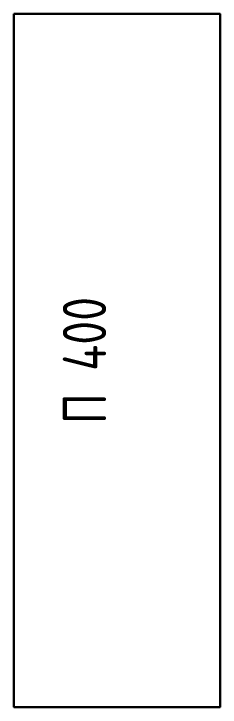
# Model space of a CAD drawing. Header units: millimetres. Extents: x -351329 to 406471, y -253833 to 111767.
# Drawn here: x -5583 to -4393, y -1689 to 2311 of the extents above; entities that cross this region are included whole.
import ezdxf

# ---------------------------------------------------------------- set-up
doc = ezdxf.new("R2010")
doc.units = ezdxf.units.MM
for name, color, linetype, lineweight in [('_Сендвичи', 230, 'Continuous', 30), ('_Стены', 7, 'Continuous', 30), ('выноска', 7, 'Continuous', 13)]:
    doc.layers.add(name, color=color, linetype=linetype, lineweight=lineweight)
doc.layers.add('Сендвичи_размеры', color=1, linetype='Continuous', lineweight=13, plot=False)
doc.styles.add('GOST 2.304', font='CS_Gost2304.shx')
doc.dimstyles.new('SPDS', dxfattribs={"dimscale": 100, "dimtxt": 2.5, "dimasz": 2.5, "dimexe": 1.25, "dimexo": 0.625, "dimtad": 1, "dimdec": 0, "dimrnd": 0.001, "dimtxsty": 'GOST 2.304', "dimblk": 'OBLIQUE', "dimcen": 2.5, "dimdle": 2, "dimadec": 0, "dimazin": 2, "dimtfac": 0.75, "dimtdec": 0, "dimtmove": 1, "dimatfit": 3, "dimfxl": 1, "dimtolj": 1, "dimarcsym": 0})

# ---------------------------------------------------------------- blocks, each defined once
blk = doc.blocks.new('*D210')
at = {"layer": 'Defpoints', "color": 0, "ltscale": 100, "transparency": 16777216}
for p in [(0, 4350), (0, 350), (0, 350)]:
    blk.add_point(p, dxfattribs=at)
at = {"layer": 'Сендвичи_размеры', "color": 0, "ltscale": 100, "transparency": 16777216, "insert": (-187.5, 2350), "char_height": 250, "attachment_point": 5, "rotation": 90, "style": 'GOST 2.304'}
blk.add_mtext('\\A1;П 400', dxfattribs=at)
blk = doc.blocks.new('_Oblique')
at = {"layer": 'выноска', "color": 0, "lineweight": -2}
blk.add_line((-0.5, -0.5), (0.5, 0.5), dxfattribs=at)
blk = doc.blocks.new('*U209')
at = {"layer": '_Сендвичи', "color": 0, "linetype": 'ByBlock', "lineweight": -2, "ltscale": 100}
blk.add_lwpolyline([(-595, 4350), (595, 4350), (595, 350), (-595, 350)], close=True, dxfattribs=at)
at = {"layer": 'Сендвичи_размеры', "color": 0, "ltscale": 100}
dim = blk.add_linear_dim(base=(0, 350), p1=(0, 4350), p2=(0, 350), angle=90, dimstyle='SPDS', override={"dimscale": 100, "dimlfac": 0.1, "dimpost": 'П <>', "dimtxsty": 'GOST 2.304', "dimse1": 1, "dimse2": 1, "dimsd1": 1, "dimsd2": 1, "dimtolj": 1}, dxfattribs=at)
dim.commit()
dim.dimension.update_dxf_attribs({"geometry": '*D210', "text_midpoint": (-187.5, 2350)})

msp = doc.modelspace()

# ---------------------------------------------------------------- block references
at = {"layer": '_Стены', "ltscale": 100}
msp.add_blockref('*U209', (-4988, -2039), dxfattribs=at)

doc.saveas('drawing.dxf')
